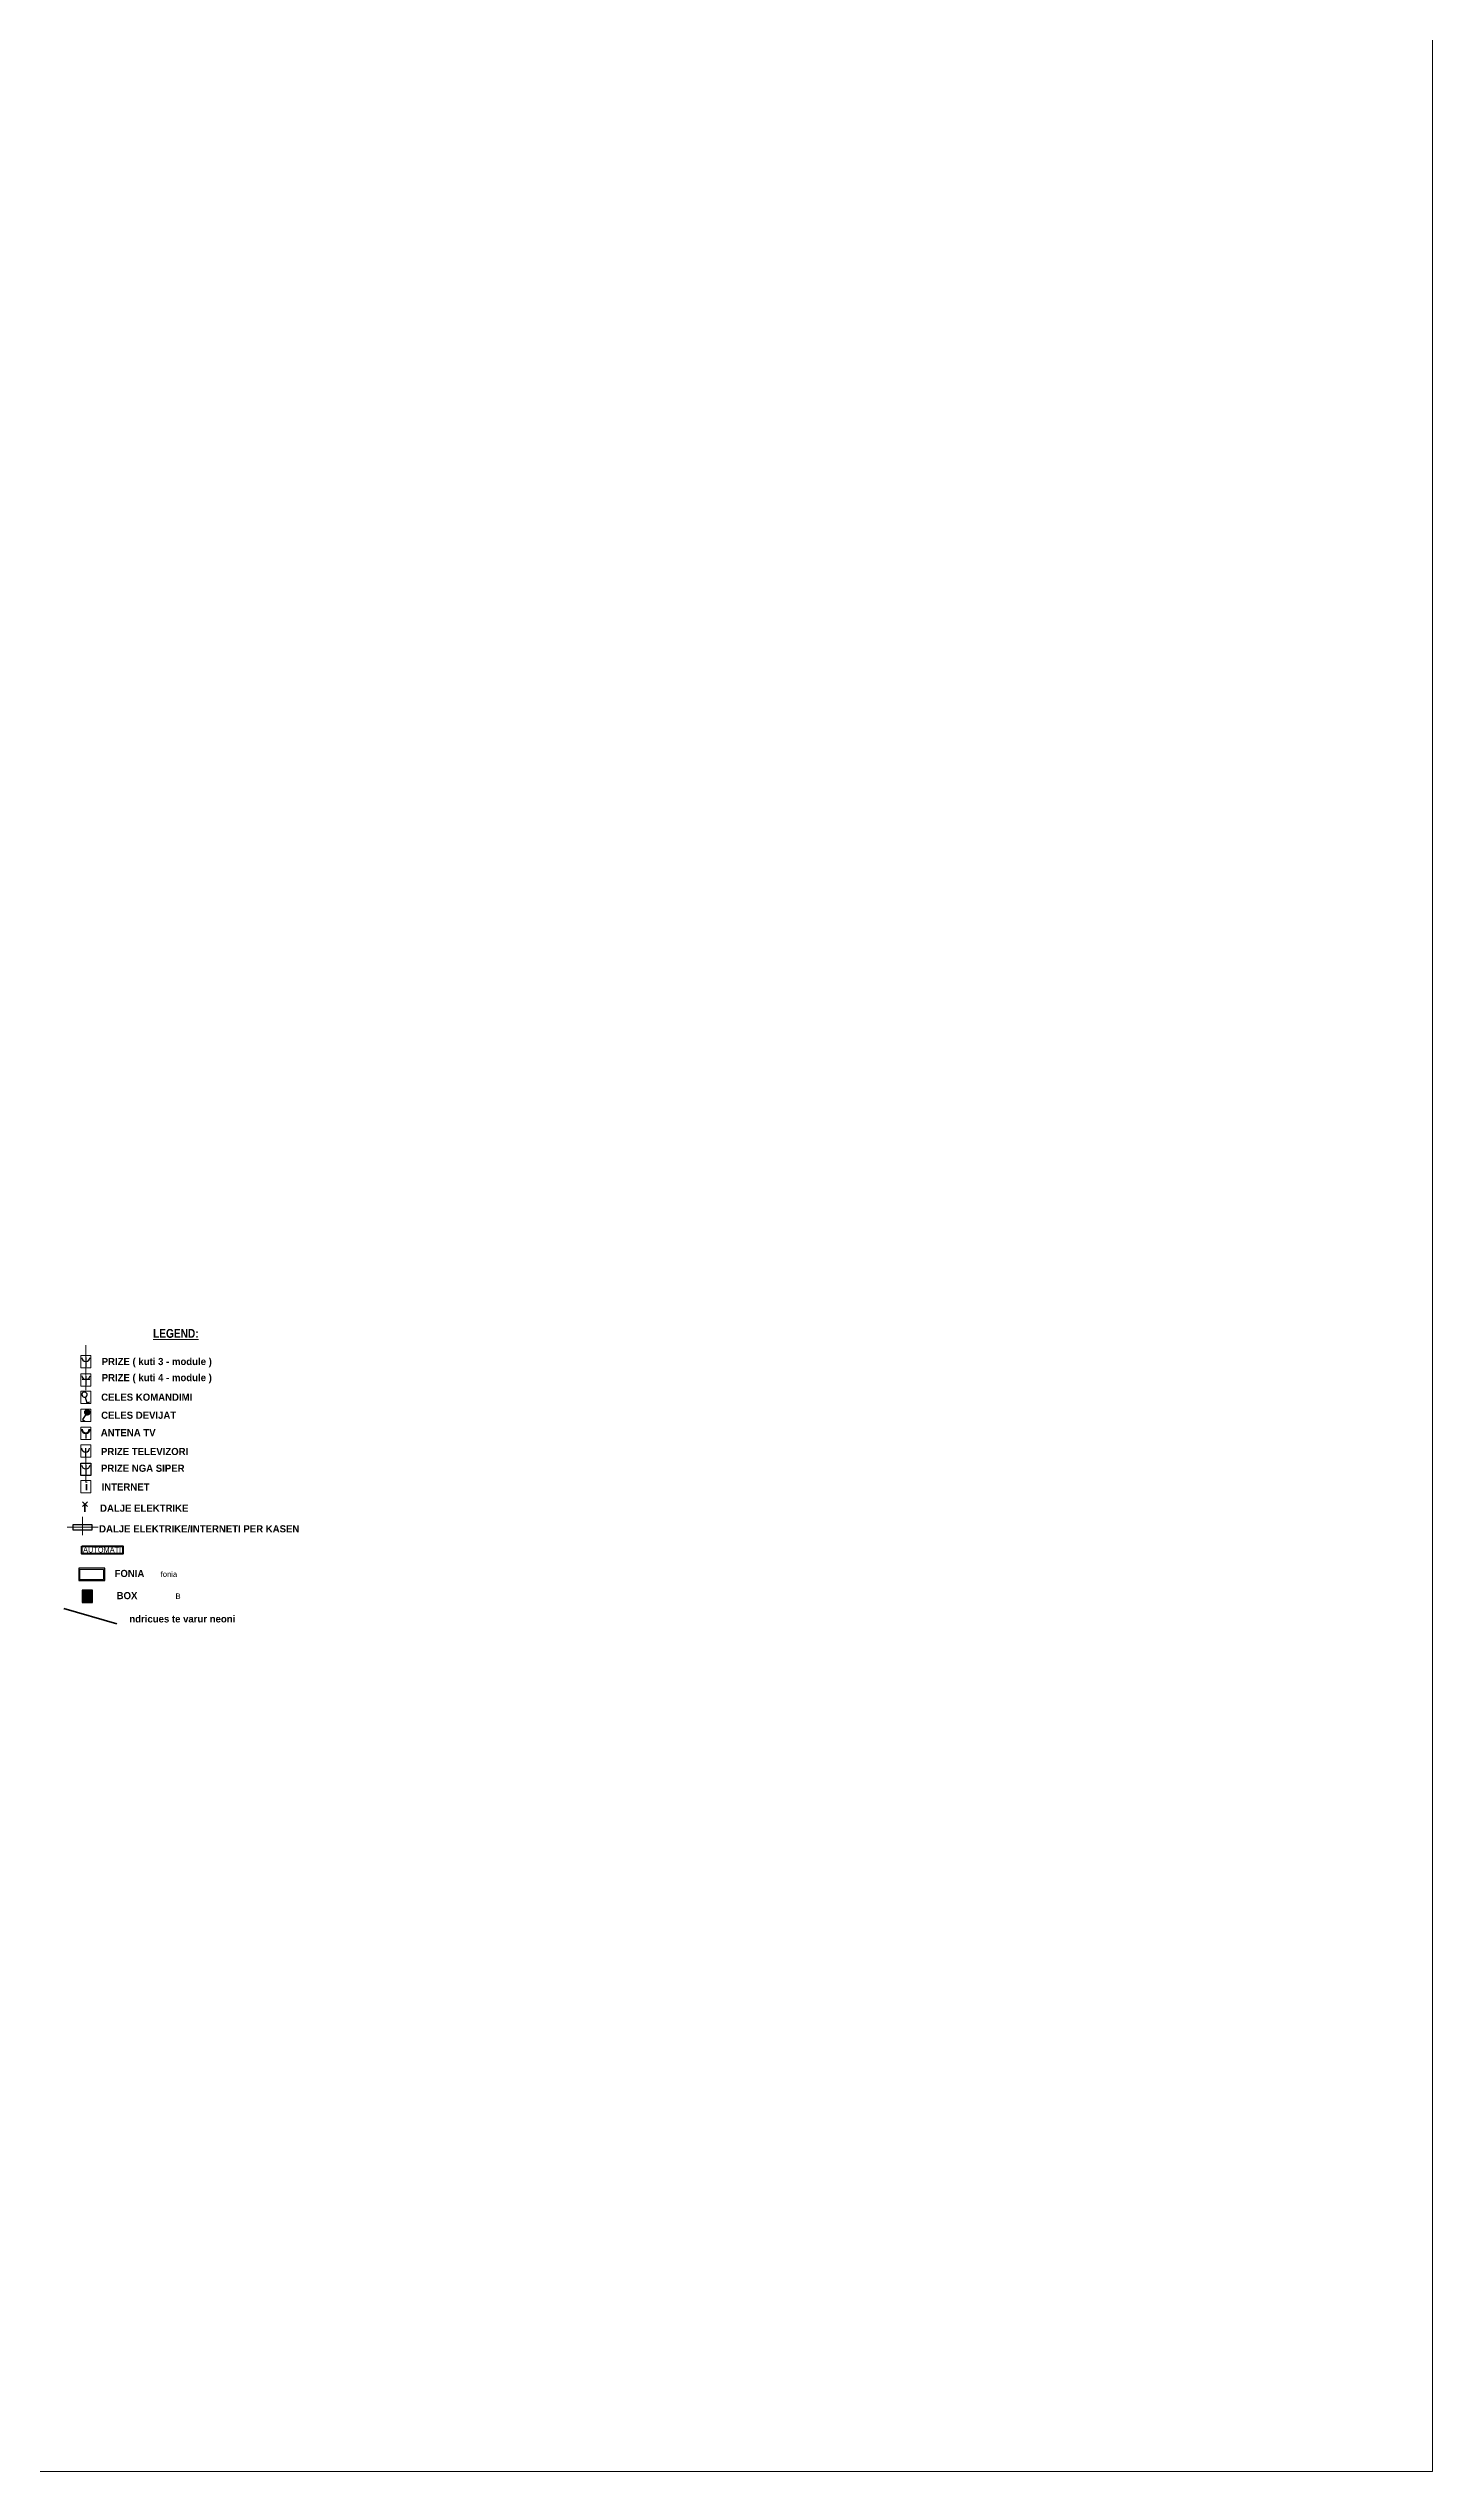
# Model space of a CAD drawing. Header units: inches. Extents: x 13585 to 255999, y -15177 to -1377.
# Drawn here: x 51691 to 54202, y -15177 to -10780 of the extents above; entities that cross this region are included whole.
import ezdxf

# ---------------------------------------------------------------- set-up
doc = ezdxf.new("R2010")
doc.units = ezdxf.units.IN
doc.header["$MEASUREMENT"] = 0
doc.linetypes.add('SAC - PC - PLAN - RDC - CUISINE 140228$0$T&T A1_M_RU_100_presentatie$0$PD_LINE', pattern=[0.64, 0.2, -0.1, 0.07, -0.1, 0.07, -0.1])
for name, color, linetype, lineweight in [('21.Cote', 7, 'Continuous', 0), ('29.hac shtresa', 252, 'Continuous', 15), ('_ELEKTRIKE', 1, 'Continuous', 9), ('DIMENSIO', 251, 'Continuous', 0), ('HATCHE SHTRESASH', 254, 'Continuous', 0), ('mobilie', 252, 'Continuous', 18), ('MOBILIMI', 252, 'Continuous', 9), ('shkrime', 253, 'Continuous', 18), ('TEX', 7, 'Continuous', 13)]:
    doc.layers.add(name, color=color, linetype=linetype, lineweight=lineweight)
doc.styles.add('PERMASIM', font='GOTHIC.TTF')
doc.styles.get("Standard").update_dxf_attribs({"font": 'arial.ttf'})

# ---------------------------------------------------------------- blocks, each defined once
blk = doc.blocks.new('fd')
at = {"layer": '_ELEKTRIKE', "color": 1}
blk.add_lwpolyline([(224339.8, -79677.3), (224339.8, -79623)], dxfattribs=at)
blk.add_lwpolyline([(224349, -79642.1), (224349, -79664.5), (224330.6, -79664.5), (224330.6, -79642.1)], close=True, dxfattribs=at)
at = {"layer": '_ELEKTRIKE', "color": 1, "lineweight": 30}
blk.add_lwpolyline([(224339.8, -79645.7), (224339.8, -79662.6)], dxfattribs=at)
blk.add_arc((224339.8, -79645), 7.64, 184.8646, 355.1354, dxfattribs=at)
blk = doc.blocks.new('fdf')
at = {"layer": '_ELEKTRIKE', "color": 1, "lineweight": 30}
for p, q in [((224338.8, -79675.1), (224341.9, -79685.3)), ((224341.9, -79685.3), (224346.9, -79683.8))]:
    blk.add_line(p, q, dxfattribs=at)
at = {"layer": '_ELEKTRIKE', "color": 1, "lineweight": 0}
blk.add_lwpolyline([(224349, -79686.9), (224330.6, -79686.9), (224330.6, -79664.5), (224349, -79664.5)], close=True, dxfattribs=at)
at = {"layer": '_ELEKTRIKE', "color": 1, "lineweight": 30, "extrusion": (0, 0, -1)}
blk.add_ellipse((224337.4, -79670.5), major_axis=(-3.83, -2.86), ratio=1, start_param=3.926991, end_param=10.210176, dxfattribs=at)
blk = doc.blocks.new('trtk')
at = {"layer": '_ELEKTRIKE'}
h = blk.add_hatch(color=256, dxfattribs=at)
edge = h.paths.add_edge_path()
edge.add_ellipse((224342.3, -79692.5), major_axis=(-4.72, 1.18), ratio=1, start_angle=0, end_angle=360, ccw=False)
at = {"layer": '_ELEKTRIKE', "lineweight": 30}
for p, q in [((224339.6, -79696.5), (224333.6, -79705.5)), ((224333.6, -79705.5), (224338, -79708.5))]:
    blk.add_line(p, q, dxfattribs=at)
at = {"layer": '_ELEKTRIKE', "color": 1, "lineweight": 0}
blk.add_lwpolyline([(224330.6, -79686.9), (224349, -79686.9), (224349, -79709.3), (224330.6, -79709.3)], close=True, dxfattribs=at)
at = {"layer": '_ELEKTRIKE', "lineweight": 30, "extrusion": (0, 0, -1)}
blk.add_ellipse((224342.3, -79692.5), major_axis=(-4.72, 1.18), ratio=1, start_param=3.926991, end_param=10.210176, dxfattribs=at)
blk = doc.blocks.new('dff')
at = {"layer": '_ELEKTRIKE', "color": 6}
blk.add_lwpolyline([(224349, -79709.3), (224349, -79731.7), (224330.6, -79731.7), (224330.6, -79709.3)], close=True, dxfattribs=at)
at = {"layer": '_ELEKTRIKE', "color": 6, "lineweight": 30}
blk.add_lwpolyline([(224339.6, -79721.1), (224339.6, -79730.3)], dxfattribs=at)
for radius in [7.78, 6.25]:
    blk.add_arc((224339.6, -79713.4), radius, 180, 0, dxfattribs=at)
blk = doc.blocks.new('cxv')
at = {"layer": '_ELEKTRIKE', "color": 134, "true_color": 0x00a3a3}
blk.add_lwpolyline([(224349, -79754.1), (224349, -79776.4), (224330.6, -79776.4), (224330.6, -79754.1)], close=True, dxfattribs=at)
at = {"layer": '_ELEKTRIKE', "color": 134, "lineweight": 30, "true_color": 0x00a3a3}
blk.add_lwpolyline([(224339.4, -79760), (224339.4, -79775.7)], dxfattribs=at)
blk.add_arc((224339.4, -79760), 7.23, 180, 0, dxfattribs=at)
blk = doc.blocks.new('ff bgf')
at = {"layer": '_ELEKTRIKE'}
blk.add_lwpolyline([(224349, -79798.8), (224349, -79821.2), (224330.6, -79821.2), (224330.6, -79798.8)], close=True, dxfattribs=at)
at = {"layer": '_ELEKTRIKE', "insert": (224338.3, -79801.5), "char_height": 15.096, "width": 472.739, "attachment_point": 1}
blk.add_mtext('{\\fArial|b1|i0|c0|p34;i}', dxfattribs=at)
blk = doc.blocks.new('sdss')
at = {"layer": '21.Cote', "color": 1, "lineweight": 90}
blk.add_lwpolyline([(349176.4, -24247.2), (349250.5, -24247.2), (349250.5, -24261.2), (349176.4, -24261.2)], close=True, dxfattribs=at)
at = {"layer": 'TEX', "insert": (349178.5, -24248.9), "char_height": 10, "width": 654.561, "attachment_point": 1}
blk.add_mtext('{\\fCentury Gothic|b0|i0|c0|p34;\\C1;AUTOMATI}', dxfattribs=at)
blk = doc.blocks.new('SADSF')
at = {"layer": 'HATCHE SHTRESASH'}
h = blk.add_hatch(color=3, dxfattribs=at)
h.dxf.hatch_style = 1
h.set_gradient(color1=(255, 191, 0), rotation=90, one_color=1, tint=1, name='SPHERICAL')
h.paths.add_polyline_path([(17084.1, 7074.3), (17102.9, 7074.3), (17102.9, 7096.8), (17084.1, 7096.8)])
at = {"layer": '21.Cote', "color": 30, "lineweight": 30}
blk.add_lwpolyline([(17084.1, 7074.3), (17102.9, 7074.3), (17102.9, 7096.8), (17084.1, 7096.8)], close=True, dxfattribs=at)
at = {"layer": '21.Cote', "color": 30}
blk.add_lwpolyline([(17086.3, 7076.5), (17100.7, 7076.5), (17100.7, 7094.6), (17086.3, 7094.6)], close=True, dxfattribs=at)
at = {"layer": '_ELEKTRIKE', "color": 30, "lineweight": 0, "insert": (17262.7, 7091), "char_height": 9.95, "width": 173.223, "attachment_point": 3, "style": 'PERMASIM'}
blk.add_mtext('B', dxfattribs=at)
blk = doc.blocks.new('fgfhgfh')
at = {"layer": '_ELEKTRIKE', "color": 6, "lineweight": 35}
for p, q in [((224343.9, -79823.1), (224335.2, -79831.8)), ((224335.2, -79823.1), (224343.9, -79831.8)), ((224339.5, -79841.2), (224339.5, -79827.5))]:
    blk.add_line(p, q, dxfattribs=at)
blk = doc.blocks.new('werwr')
at = {"layer": '_ELEKTRIKE', "color": 1, "lineweight": 30}
blk.add_line((12468.3, -20221.3), (12454.2, -20221.3), dxfattribs=at)
at = {"layer": '_ELEKTRIKE', "color": 1}
blk.add_lwpolyline([(12470.4, -20210.7), (12470.4, -20233.1), (12452, -20233.1), (12452, -20210.7)], close=True, dxfattribs=at)
at = {"layer": '_ELEKTRIKE', "color": 1, "linetype": 'SAC - PC - PLAN - RDC - CUISINE 140228$0$T&T A1_M_RU_100_presentatie$0$PD_LINE'}
blk.add_lwpolyline([(12461.2, -20191.6), (12461.2, -20240.8)], dxfattribs=at)
at = {"layer": '_ELEKTRIKE', "color": 1, "lineweight": 30}
blk.add_lwpolyline([(12461.2, -20214.3), (12461.2, -20231.2)], dxfattribs=at)
blk.add_arc((12461.2, -20213.6), 7.64, 184.8646, 355.1354, dxfattribs=at)

msp = doc.modelspace()

# ---------------------------------------------------------------- linework, layer by layer
at = {"layer": '21.Cote', "color": 30, "lineweight": 30}
msp.add_lwpolyline([(51746.1, -13560.1), (51793.2, -13560.1), (51793.2, -13537.7), (51746.1, -13537.7)], close=True, dxfattribs=at)
at = {"layer": '21.Cote', "color": 30}
msp.add_lwpolyline([(51748.3, -13557.9), (51791, -13557.9), (51791, -13539.9), (51748.3, -13539.9)], close=True, dxfattribs=at)
at = {"layer": '_ELEKTRIKE', "color": 5}
for points in [[(51753.1, -13444.4), (51753.1, -13477.4)], [(51781.1, -13463.2), (51725, -13463.2)]]:
    msp.add_lwpolyline(points, dxfattribs=at)
at = {"layer": '_ELEKTRIKE', "color": 5, "lineweight": 30}
msp.add_lwpolyline([(51736.1, -13458), (51770.1, -13458), (51770.1, -13468.3), (51736.1, -13468.3)], close=True, dxfattribs=at)
at = {"layer": 'DIMENSIO', "color": 82, "lineweight": 30}
msp.add_lwpolyline([(51768.3, -13347), (51768.3, -13369.3), (51749.8, -13369.3), (51749.8, -13347)], close=True, dxfattribs=at)
at = {"layer": 'mobilie'}
msp.add_lwpolyline([(48632.3, -6554), (54201.8, -6554), (54201.8, -15176.7), (48632.3, -15176.7)], close=True, dxfattribs=at)
at = {"layer": 'mobilie', "color": 2, "lineweight": 35, "elevation": 0}
msp.add_lwpolyline([(51719.1, -13610.5), (51815.1, -13638.4)], dxfattribs=at)

# ---------------------------------------------------------------- block references
at = {"layer": '21.Cote', "color": 1}
msp.add_blockref('sdss', (-297424.5, 10749.8), dxfattribs=at)
at = {"layer": '21.Cote'}
msp.add_blockref('SADSF', (34668.2, -20674.4), dxfattribs=at)
at = {"layer": '29.hac shtresa'}
for name, p in [('fd', (-172580.8, 66490.3)), ('fdf', (-172580.8, 66447.9)), ('trtk', (-172580.8, 66437.9)), ('dff', (-172580.8, 66427.9)), ('cxv', (-172580.8, 66440.3)), ('fd', (-172580.8, 66295.2)), ('ff bgf', (-172580.8, 66420.3)), ('fgfhgfh', (-172582.1, 66406.1))]:
    msp.add_blockref(name, p, dxfattribs=at)
at = {"layer": 'MOBILIMI'}
msp.add_blockref('werwr', (39297.9, 7026), dxfattribs=at)

# ---------------------------------------------------------------- texts
at = {"layer": '_ELEKTRIKE', "color": 30, "lineweight": 0, "insert": (51924.6, -13543.4), "char_height": 9.951, "width": 173.223, "attachment_point": 3, "style": 'PERMASIM'}
msp.add_mtext('{\\C1;fonia}', dxfattribs=at)
at = {"layer": 'shkrime', "insert": (51922.3, -13103.5), "char_height": 16, "width": 407.153, "attachment_point": 2}
msp.add_mtext('{\\fArial Narrow|b1|i0|c0|p34;\\LLEGEND:}', dxfattribs=at)
at = {"layer": 'TEX', "char_height": 13, "width": 654.561, "attachment_point": 1}
for s, insert in [('{\\fCentury Gothic|b1|i0|c0|p34;PRIZE ( kuti 3 - module )}', (51787.7, -13156)), ('{\\fCentury Gothic|b1|i0|c0|p34;PRIZE ( kuti 4 - module )}', (51787.7, -13185.2)), ('{\\fCentury Gothic|b1|i0|c0|p34;CELES KOMANDIMI}', (51786.9, -13220.7)), ('{\\fCentury Gothic|b1|i0|c0|p34;CELES DEVIJAT}', (51786.8, -13253.5)), ('{\\fCentury Gothic|b1|i0|c0|p34;ANTENA TV}', (51786.1, -13285.1)), ('{\\fCentury Gothic|b1|i0|c0|p34;PRIZE TELEVIZORI}', (51786.4, -13319.3)), ('{\\fCentury Gothic|b1|i0|c0|p34;PRIZE NGA SIPER}', (51786.4, -13349.7)), ('{\\fCentury Gothic|b1|i0|c0|p34;INTERNET}', (51787.5, -13383.6)), ('{\\fCentury Gothic|b1|i0|c0|p34;DALJE ELEKTRIKE}', (51784.8, -13422.1)), ('{\\fCentury Gothic|b1|i0|c0|p34;DALJE ELEKTRIKE/INTERNETI PER KASEN}', (51783.1, -13459.6)), ('{\\fCentury Gothic|b1|i0|c0|p34;FONIA}', (51811.1, -13540.6)), ('{\\fCentury Gothic|b1|i0|c0|p34;BOX}', (51814.9, -13580.8)), ('{\\fCentury Gothic|b1|i0|c0|p34;ndricues te varur neoni}', (51837.9, -13623))]:
    msp.add_mtext(s, dxfattribs=dict(at, insert=insert))

doc.saveas('drawing.dxf')
